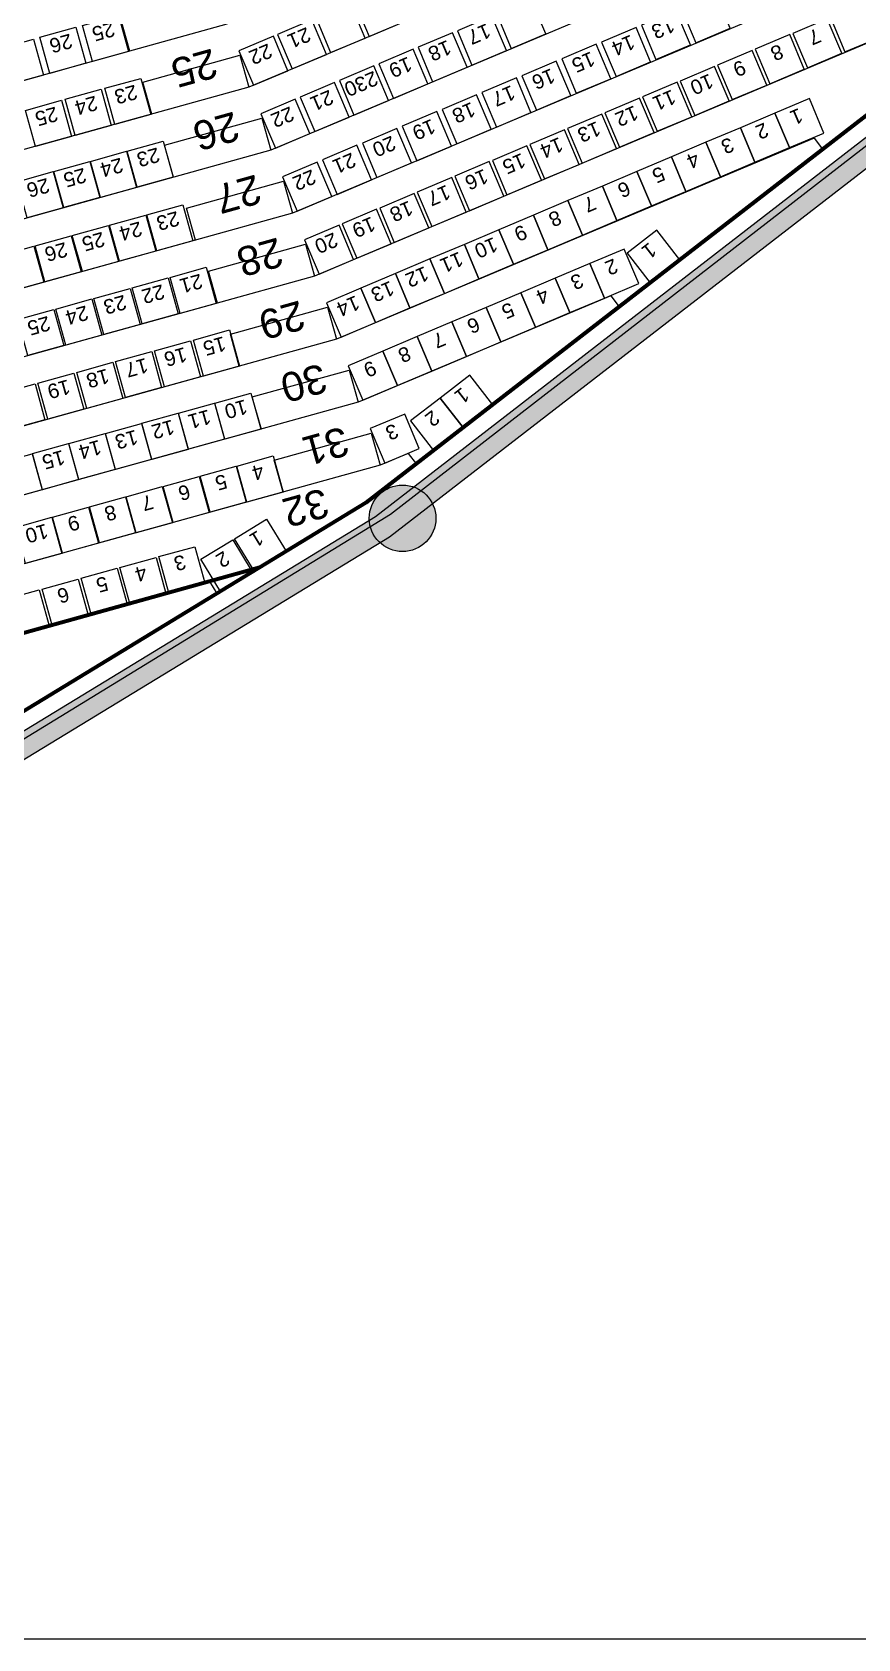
# Model space of a CAD drawing. Header units: millimetres. Extents: x 42980 to 202332, y 27411 to 140378.
# Drawn here: x 146366 to 156288, y 27411 to 46730 of the extents above; entities that cross this region are included whole.
import ezdxf
from ezdxf.enums import TextEntityAlignment as Align

# ---------------------------------------------------------------- set-up
doc = ezdxf.new("R2010")
doc.units = ezdxf.units.MM
doc.header["$LTSCALE"] = 100
doc.layers.get('0').update_dxf_attribs({"linetype": 'CONTINUOUS'})
for name, color, linetype in [('_insida yttervägg arena', 6, 'CONTINUOUS'), ('A-3312-EA-', 7, 'CONTINUOUS'), ('A-3312-FYLL', 7, 'CONTINUOUS'), ('A-3320-EA-', 3, 'CONTINUOUS'), ('A-3320-FYLL', 3, 'CONTINUOUS'), ('G-STOLAR_TELE_2', 3, 'CONTINUOUS'), ('N-RADER', 252, 'CONTINUOUS'), ('N-RADNUMMER', 4, 'CONTINUOUS'), ('N-STOLAR', 1, 'CONTINUOUS'), ('N-STOLNUMMER', 7, 'CONTINUOUS'), ('N-TRAPPA', 254, 'CONTINUOUS')]:
    doc.layers.add(name, color=color, linetype=linetype)
doc.layers.add('SEKTIONER', color=4, linetype='CONTINUOUS', lineweight=70)
doc.styles.add('ARIAL', font='arial.ttf')

# ---------------------------------------------------------------- blocks, each defined once
blk = doc.blocks.new('*U38')
at = {"layer": 'G-STOLAR_TELE_2'}
blk.add_circle((0, 0), 400, dxfattribs=at)

msp = doc.modelspace()

# ---------------------------------------------------------------- hatches: boundary and pattern name
at = {"layer": 'A-3312-FYLL'}
msp.add_hatch(color=256, dxfattribs=at).paths.add_polyline_path([(129833, 31226), (136958, 33371), (143974, 36585), (150660, 40658), (157173, 45689), (161384, 49663), (161149, 49854), (157029, 45966), (150490, 40906), (143833, 36850), (136852, 33652), (129766, 31519), (122453, 30391), (118753, 30391), (115053, 30391), (107739, 31519), (100653, 33652), (93673, 36850), (87015, 40906), (80476, 45966), (76356, 49854), (76121, 49663), (80332, 45689), (86845, 40658), (93532, 36585), (100547, 33371), (107673, 31226), (115030, 30091), (118753, 30091), (122476, 30091)])
at = {"layer": 'A-3320-FYLL'}
msp.add_hatch(color=256, dxfattribs=at).paths.add_polyline_path([(151217, 40884, 1), (150417, 40884, 1)])

# ---------------------------------------------------------------- linework, layer by layer
msp.add_lwpolyline([(42980, 27411), (202332, 27411), (202332, 140378), (42980, 140378)], close=True)
at = {"layer": '_insida yttervägg arena'}
msp.add_lwpolyline([(172663, 87507), (172607, 80521), (171762, 73264), (170102, 66103), (167203, 58902), (164217, 53599), (162838, 54583), (159967, 50674), (161093, 49746), (156927, 45780), (150671, 40929), (144057, 36879), (136930, 33666), (129865, 31612), (122519, 30346), (115145, 30318), (107811, 31440), (100662, 33578)], dxfattribs=at)
at = {"layer": 'A-3312-EA-'}
for p, q in [((150490, 40906), (157029, 45966)), ((157225, 45737), (150661, 40658)), ((143833, 36850), (150490, 40906)), ((150661, 40658), (143974, 36585))]:
    msp.add_line(p, q, dxfattribs=at)
at = {"layer": 'N-RADER'}
for p, q in [((155538, 48838), (148969, 46067)), ((155908, 48126), (149232, 45310)), ((156278, 47413), (149495, 44553)), ((148706, 46824), (142391, 45072)), ((156648, 46701), (149758, 43795)), ((148969, 46067), (142564, 44290)), ((153420, 43428), (156934, 46150)), ((155763, 45453), (150021, 43038)), ((155763, 45453), (155863, 45321)), ((149232, 45310), (142737, 43508)), ((149495, 44553), (142910, 42726)), ((149758, 43795), (143084, 41944)), ((153320, 43558), (150284, 42281)), ((150377, 41071), (153655, 43611)), ((153320, 43558), (153420, 43428)), ((150021, 43038), (143257, 41162)), ((150284, 42281), (143430, 40379)), ((150883, 41665), (150547, 41524)), ((150883, 41665), (150983, 41534)), ((150547, 41524), (143603, 39597)), ((143739, 37027), (150377, 41071)), ((148496, 40124), (143777, 38815)), ((148496, 40124), (148585, 39979))]:
    msp.add_line(p, q, dxfattribs=at)
at = {"layer": 'N-STOLAR'}
for points in [[(150654, 47269), (150240, 47093), (150415, 46679), (150830, 46854)], [(154580, 47192), (154165, 47017), (154341, 46602), (154755, 46777)], [(150191, 47073), (149777, 46897), (149952, 46483), (150366, 46658)], [(152362, 47123), (151948, 46947), (152123, 46533), (152538, 46708)], [(154101, 46989), (153686, 46814), (153862, 46400), (154276, 46575)], [(156372, 47081), (155957, 46906), (156133, 46492), (156547, 46667)], [(146459, 46668), (146892, 46788), (147012, 46355), (146579, 46234)], [(146969, 46810), (147403, 46930), (147523, 46496), (147090, 46376)], [(149728, 46877), (149313, 46701), (149489, 46287), (149903, 46462)], [(151890, 46923), (151475, 46747), (151651, 46333), (152065, 46508)], [(153622, 46787), (153207, 46611), (153383, 46197), (153797, 46372)], [(155920, 46890), (155506, 46715), (155681, 46301), (156096, 46476)], [(145948, 46526), (146381, 46646), (146502, 46213), (146068, 46093)], [(149264, 46681), (148850, 46505), (149025, 46091), (149440, 46266)], [(151417, 46723), (151003, 46548), (151178, 46133), (151593, 46308)], [(153143, 46584), (152729, 46409), (152904, 45994), (153318, 46170)], [(155469, 46700), (155055, 46524), (155230, 46110), (155644, 46285)], [(150945, 46523), (150530, 46348), (150706, 45933), (151120, 46109)], [(152664, 46382), (152250, 46206), (152425, 45792), (152839, 45967)], [(155018, 46509), (154603, 46333), (154779, 45919), (155193, 46094)], [(147239, 46054), (147672, 46174), (147793, 45741), (147359, 45621)], [(150472, 46323), (150058, 46148), (150233, 45733), (150648, 45909)], [(152185, 46179), (151771, 46004), (151946, 45589), (152360, 45765)], [(154567, 46318), (154152, 46142), (154327, 45728), (154742, 45903)], [(146762, 45922), (147196, 46042), (147316, 45608), (146882, 45488)], [(150000, 46123), (149586, 45948), (149761, 45534), (150175, 45709)], [(154115, 46127), (153701, 45952), (153876, 45537), (154291, 45712)], [(146285, 45789), (146719, 45910), (146839, 45476), (146405, 45356)], [(149527, 45923), (149113, 45748), (149288, 45334), (149703, 45509)], [(151706, 45976), (151292, 45801), (151467, 45387), (151882, 45562)], [(153664, 45936), (153249, 45761), (153425, 45346), (153839, 45522)], [(155705, 45931), (155290, 45755), (155465, 45341), (155880, 45516)], [(151227, 45774), (150813, 45599), (150988, 45184), (151403, 45359)], [(153213, 45745), (152798, 45570), (152973, 45155), (153388, 45331)], [(155290, 45755), (154876, 45580), (155051, 45166), (155465, 45341)], [(147508, 45299), (147942, 45419), (148062, 44985), (147629, 44865)], [(150748, 45571), (150334, 45396), (150509, 44982), (150924, 45157)], [(152761, 45554), (152347, 45379), (152522, 44965), (152937, 45140)], [(154461, 45405), (154047, 45229), (154222, 44815), (154636, 44990)], [(154876, 45580), (154461, 45405), (154636, 44990), (155051, 45166)], [(147067, 45176), (147501, 45297), (147621, 44863), (147187, 44743)], [(150269, 45369), (149855, 45194), (150030, 44779), (150445, 44954)], [(152310, 45363), (151896, 45188), (152071, 44774), (152485, 44949)], [(154047, 45229), (153632, 45054), (153808, 44640), (154222, 44815)], [(146184, 44931), (146618, 45052), (146738, 44618), (146305, 44498)], [(146626, 45054), (147059, 45174), (147180, 44741), (146746, 44620)], [(149791, 45166), (149376, 44991), (149551, 44576), (149966, 44752)], [(151859, 45173), (151444, 44997), (151620, 44583), (152034, 44758)], [(153632, 45054), (153218, 44879), (153393, 44464), (153808, 44640)], [(151407, 44982), (150993, 44806), (151168, 44392), (151583, 44567)], [(153218, 44879), (152803, 44704), (152979, 44289), (153393, 44464)], [(147744, 44534), (148178, 44654), (148298, 44221), (147865, 44100)], [(150956, 44791), (150542, 44615), (150717, 44201), (151131, 44376)], [(152803, 44704), (152389, 44528), (152564, 44114), (152979, 44289)], [(147296, 44410), (147730, 44530), (147850, 44096), (147417, 43976)], [(150505, 44600), (150090, 44425), (150266, 44010), (150680, 44185)], [(152389, 44528), (151974, 44353), (152150, 43938), (152564, 44114)], [(146400, 44161), (146834, 44281), (146954, 43848), (146520, 43727)], [(146848, 44285), (147282, 44406), (147402, 43972), (146969, 43852)], [(150054, 44409), (149639, 44234), (149814, 43819), (150229, 43995)], [(151974, 44353), (151560, 44178), (151735, 43763), (152150, 43938)], [(153872, 44348), (153517, 44072), (153792, 43717), (154148, 43992)], [(145952, 44037), (146386, 44157), (146506, 43723), (146072, 43603)], [(151560, 44178), (151146, 44002), (151321, 43588), (151735, 43763)], [(153481, 44122), (153066, 43946), (153242, 43532), (153656, 43707)], [(148024, 43781), (148457, 43902), (148578, 43468), (148144, 43348)], [(151146, 44002), (150731, 43827), (150906, 43413), (151321, 43588)], [(153066, 43946), (152652, 43771), (152827, 43357), (153242, 43532)], [(147566, 43654), (147999, 43775), (148120, 43341), (147686, 43221)], [(150731, 43827), (150317, 43652), (150492, 43237), (150906, 43413)], [(152652, 43771), (152238, 43596), (152413, 43181), (152827, 43357)], [(146650, 43400), (147084, 43521), (147204, 43087), (146771, 42967)], [(147108, 43527), (147542, 43648), (147662, 43214), (147228, 43094)], [(150317, 43652), (149902, 43476), (150077, 43062), (150492, 43237)], [(152238, 43596), (151823, 43420), (151998, 43006), (152413, 43181)], [(146193, 43273), (146626, 43394), (146747, 42960), (146313, 42840)], [(151823, 43420), (151409, 43245), (151584, 42831), (151998, 43006)], [(148303, 43028), (148736, 43149), (148857, 42715), (148423, 42595)], [(151409, 43245), (150994, 43070), (151169, 42655), (151584, 42831)], [(147368, 42769), (147802, 42889), (147922, 42456), (147488, 42336)], [(147835, 42899), (148269, 43019), (148389, 42585), (147956, 42465)], [(150580, 42895), (150165, 42719), (150341, 42305), (150755, 42480)], [(150994, 43070), (150580, 42895), (150755, 42480), (151169, 42655)], [(146901, 42639), (147334, 42760), (147455, 42326), (147021, 42206)], [(146433, 42510), (146867, 42630), (146987, 42196), (146554, 42076)], [(151624, 42606), (151268, 42330), (151544, 41975), (151900, 42250)], [(145966, 42380), (146400, 42500), (146520, 42067), (146086, 41947)], [(148562, 42270), (148995, 42390), (149116, 41957), (148682, 41836)], [(151268, 42330), (150912, 42055), (151188, 41699), (151544, 41975)], [(147685, 42027), (148119, 42147), (148239, 41713), (147805, 41593)], [(148123, 42148), (148557, 42269), (148677, 41835), (148244, 41715)], [(150843, 42137), (150428, 41962), (150604, 41548), (151018, 41723)], [(147247, 41905), (147680, 42025), (147800, 41592), (147367, 41472)], [(146370, 41662), (146803, 41782), (146924, 41349), (146490, 41228)], [(146808, 41784), (147242, 41904), (147362, 41470), (146928, 41350)], [(145931, 41540), (146365, 41661), (146485, 41227), (146052, 41107)], [(148827, 41513), (149260, 41634), (149381, 41200), (148947, 41080)], [(147940, 41267), (148374, 41388), (148494, 40954), (148060, 40834)], [(148383, 41390), (148817, 41511), (148937, 41077), (148504, 40957)], [(147497, 41144), (147930, 41265), (148051, 40831), (147617, 40711)], [(146610, 40898), (147044, 41019), (147164, 40585), (146731, 40465)], [(147054, 41021), (147487, 41142), (147608, 40708), (147174, 40588)], [(146167, 40775), (146601, 40896), (146721, 40462), (146287, 40342)], [(148798, 40638), (149183, 40872), (149417, 40488), (149033, 40254)], [(148393, 40391), (148777, 40625), (149011, 40241), (148627, 40006)], [(147421, 40293), (147854, 40413), (147974, 39980), (147541, 39859)], [(147888, 40423), (148321, 40543), (148442, 40109), (148008, 39989)], [(146953, 40163), (147387, 40284), (147507, 39850), (147073, 39730)], [(146018, 39904), (146452, 40024), (146572, 39591), (146139, 39470)], [(146486, 40034), (146919, 40154), (147040, 39720), (146606, 39600)]]:
    msp.add_lwpolyline(points, close=True, dxfattribs=at)
at = {"layer": 'N-TRAPPA'}
for points in [[(147539, 46501), (147432, 46886), (148599, 47210), (148706, 46824)], [(147802, 45743), (147695, 46129), (148862, 46452), (148969, 46067)], [(148065, 44986), (147958, 45372), (149125, 45695), (149232, 45310)], [(148328, 44229), (148221, 44614), (149388, 44938), (149495, 44553)], [(148591, 43472), (148484, 43857), (149651, 44181), (149758, 43795)], [(148854, 42714), (148748, 43100), (149914, 43424), (150021, 43038)], [(149117, 41957), (149011, 42343), (150177, 42666), (150284, 42281)], [(149381, 41200), (149274, 41585), (150440, 41909), (150547, 41524)]]:
    msp.add_lwpolyline(points, dxfattribs=at)
at = {"layer": 'SEKTIONER'}
msp.add_line((149097, 40291), (143777, 38815), dxfattribs=at)
msp.add_lwpolyline([(160993, 49982), (156934, 46150), (150377, 41071), (143739, 37027), (136781, 33840), (129722, 31715), (122531, 30606)], dxfattribs=at)

# ---------------------------------------------------------------- block references
at = {"layer": 'A-3320-EA-'}
msp.add_blockref('*U38', (150817, 40884), dxfattribs=at)

# ---------------------------------------------------------------- texts
at = {"layer": 'N-RADNUMMER', "style": 'ARIAL'}
for s, p in [('25', (148531, 46536)), ('26', (148794, 45778)), ('27', (149057, 45021)), ('28', (149320, 44264)), ('29', (149583, 43507)), ('30', (149846, 42750)), ('31', (150109, 41992)), ('32', (149869, 41251))]:
    msp.add_text(s, height=350, rotation=195.5158, dxfattribs=at).set_placement(p)
at = {"layer": 'N-STOLNUMMER', "style": 'ARIAL'}
for s, rotation, p in [('25', 195.5062, (147186, 46870)), ('21', 202.9262, (149520, 46789)), ('17', 202.9262, (151683, 46835)), ('13', 202.9262, (153894, 46902)), ('7', 202.9262, (155713, 46803)), ('26', 195.5062, (146675, 46728)), ('22', 202.9262, (149057, 46593)), ('18', 202.9262, (151210, 46635)), ('14', 202.9262, (153415, 46699)), ('8', 202.9262, (155262, 46612)), ('19', 202.9262, (150738, 46435)), ('15', 202.9262, (152936, 46497)), ('9', 202.9262, (154811, 46421)), ('230', 202.9262, (150265, 46236)), ('16', 202.9262, (152457, 46294)), ('10', 202.9262, (154359, 46230)), ('23', 195.5062, (147456, 46114)), ('21', 202.9262, (149793, 46036)), ('17', 202.9262, (151978, 46091)), ('11', 202.9262, (153908, 46039)), ('25', 195.5062, (146502, 45850)), ('24', 195.5062, (146979, 45982)), ('22', 202.9262, (149320, 45836)), ('18', 202.9262, (151499, 45889)), ('12', 202.9262, (153457, 45848)), ('1', 202.9262, (155497, 45843)), ('19', 202.9262, (151020, 45686)), ('13', 202.9262, (153005, 45658)), ('2', 202.9262, (155083, 45668)), ('20', 202.9262, (150541, 45484)), ('14', 202.9262, (152554, 45467)), ('3', 202.9262, (154668, 45492)), ('24', 195.5062, (147284, 45236)), ('23', 195.5062, (147725, 45359)), ('21', 202.9262, (150062, 45281)), ('15', 202.9262, (152103, 45276)), ('4', 202.9262, (154254, 45317)), ('25', 195.5062, (146843, 45114)), ('22', 202.9262, (149583, 45079)), ('16', 202.9262, (151652, 45085)), ('5', 202.9262, (153839, 45142)), ('26', 195.5062, (146401, 44992)), ('17', 202.9262, (151200, 44894)), ('6', 202.9262, (153425, 44966)), ('18', 202.9262, (150749, 44703)), ('7', 202.9262, (153011, 44791)), ('24', 195.5062, (147513, 44470)), ('23', 195.5062, (147961, 44594)), ('19', 202.9262, (150298, 44512)), ('8', 202.9262, (152596, 44616)), ('25', 195.5062, (147065, 44345)), ('20', 202.9262, (149846, 44321)), ('10', 202.9262, (151767, 44265)), ('9', 202.9262, (152182, 44441)), ('26', 195.5062, (146617, 44221)), ('11', 202.9262, (151353, 44090)), ('1', 217.7657, (153695, 44210)), ('12', 202.9262, (150938, 43915)), ('2', 202.9262, (153274, 44034)), ('22', 195.5062, (147783, 43714)), ('21', 195.5062, (148240, 43841)), ('13', 202.9262, (150524, 43739)), ('3', 202.9262, (152859, 43859)), ('23', 195.5062, (147325, 43587)), ('14', 202.9262, (150109, 43564)), ('5', 202.9262, (152030, 43508)), ('4', 202.9262, (152445, 43683)), ('25', 195.5062, (146410, 43333)), ('24', 195.5062, (146867, 43460)), ('6', 202.9262, (151616, 43333)), ('7', 202.9262, (151201, 43157)), ('16', 195.5062, (148052, 42959)), ('15', 195.5062, (148520, 43089)), ('8', 202.9262, (150787, 42982)), ('17', 195.5062, (147585, 42829)), ('9', 202.9262, (150372, 42807)), ('19', 195.5062, (146650, 42570)), ('18', 195.5062, (147118, 42700)), ('10', 195.5062, (148779, 42330)), ('1', 217.7657, (151446, 42468)), ('11', 195.5062, (148340, 42209)), ('2', 217.7657, (151090, 42193)), ('13', 195.5062, (147463, 41965)), ('12', 195.5062, (147902, 42087)), ('3', 202.9262, (150636, 42050)), ('14', 195.5062, (147025, 41844)), ('15', 195.5062, (146586, 41722)), ('5', 195.5062, (148600, 41451)), ('4', 195.5062, (149043, 41573)), ('7', 195.5062, (147714, 41205)), ('6', 195.5062, (148157, 41328)), ('8', 195.5062, (147270, 41082)), ('10', 195.5062, (146384, 40836)), ('9', 195.5062, (146827, 40959)), ('1', 211.3557, (148991, 40755)), ('3', 195.5062, (148105, 40483)), ('2', 211.3557, (148585, 40508)), ('4', 195.5062, (147637, 40353)), ('6', 195.5062, (146703, 40094)), ('5', 195.5062, (147170, 40223))]:
    msp.add_text(s, height=175, rotation=rotation, dxfattribs=at).set_placement(p, align=Align.BOTTOM_CENTER)

doc.saveas('drawing.dxf')
